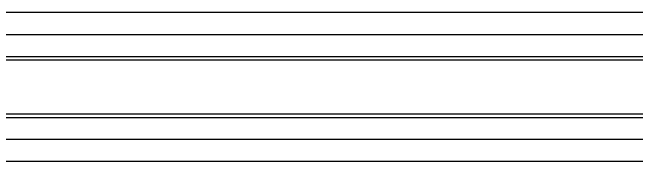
# Model space of a CAD drawing. Header units: millimetres. Extents: x 750 to 8479, y 2174 to 4333.
# Drawn here: x 6631.6 to 6707.5, y 2602.7 to 2620.9 of the extents above; entities that cross this region are included whole.
import ezdxf

# ---------------------------------------------------------------- set-up
doc = ezdxf.new("R2010")
doc.units = ezdxf.units.MM
doc.header["$LTSCALE"] = 153.67
doc.layers.add('02___PRT_ALL_AXES', color=7, linetype='CONTINUOUS')

msp = doc.modelspace()

# ---------------------------------------------------------------- linework, layer by layer
at = {"layer": '02___PRT_ALL_AXES', "linetype": 'Continuous'}
for p, q in [((6743.74006, 2620.85331), (6157.48006, 2620.85331)), ((6747.94785, 2618.14215), (6148.61226, 2618.14215)), ((6146.34785, 2615.08197), (6746.34299, 2615.08197)), ((6149.94785, 2615.46591), (6746.59173, 2615.46591)), ((6746.4675, 2608.44985), (6146.34785, 2608.44985)), ((6146.44785, 2608.06591), (6746.64865, 2608.06591)), ((6148.61226, 2605.38967), (6747.97763, 2605.38967)), ((6741.89596, 2602.67852), (6157.48006, 2602.67852))]:
    msp.add_line(p, q, dxfattribs=at)

doc.saveas('drawing.dxf')
